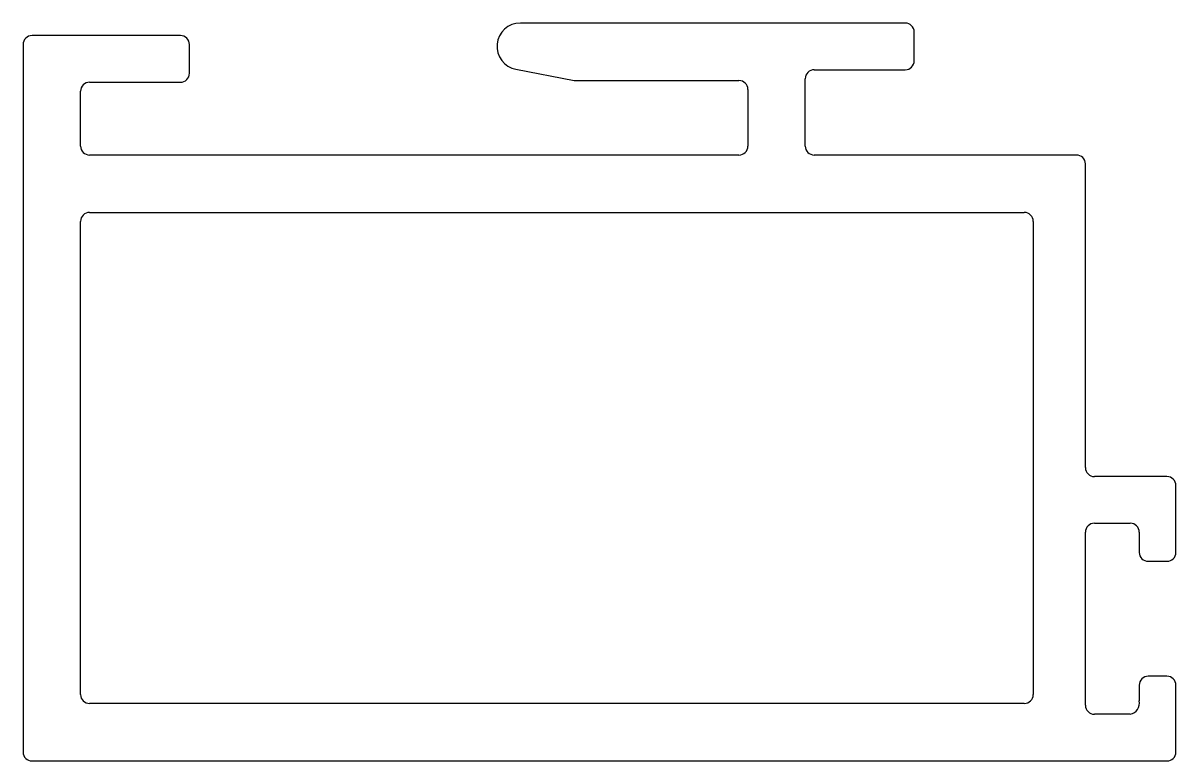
# Model space of a CAD drawing. Extents: x -14.2 to 17.9, y 6 to 26.6.
import ezdxf

# ---------------------------------------------------------------- set-up
doc = ezdxf.new("R2010")
doc.units = 0
doc.layers.get('0').update_dxf_attribs({"linetype": 'CONTINUOUS'})

msp = doc.modelspace()

# ---------------------------------------------------------------- linework, layer by layer
for p, q in [((10.34, 26.593), (-0.371, 26.593)), ((10.59, 25.543), (10.59, 26.343)), ((-14.211, 25.995), (-14.211, 6.293)), ((-9.829, 26.245), (-13.961, 26.245)), ((-9.579, 25.195), (-9.579, 25.995)), ((-0.493, 25.304), (1.125, 24.997)), ((7.558, 23.168), (7.558, 25.043)), ((7.808, 25.293), (10.34, 25.293)), ((-12.361, 24.945), (-9.829, 24.945)), ((1.172, 24.993), (5.713, 24.993)), ((5.963, 24.743), (5.963, 23.168)), ((-12.611, 23.168), (-12.611, 24.695)), ((5.713, 22.918), (-12.361, 22.918)), ((15.104, 22.918), (7.808, 22.918)), ((15.354, 14.213), (15.354, 22.668)), ((-12.361, 21.318), (13.654, 21.318)), ((-12.611, 7.893), (-12.611, 21.068)), ((13.904, 21.068), (13.904, 7.893)), ((17.624, 13.963), (15.604, 13.963)), ((17.874, 11.853), (17.874, 13.713)), ((15.604, 12.663), (16.604, 12.663)), ((15.354, 7.593), (15.354, 12.413)), ((16.854, 12.413), (16.854, 11.853)), ((17.104, 11.603), (17.624, 11.603)), ((17.624, 8.403), (17.104, 8.403)), ((16.854, 8.153), (16.854, 7.719)), ((17.874, 6.293), (17.874, 8.153)), ((13.654, 7.643), (-12.361, 7.643)), ((16.604, 7.343), (15.604, 7.343)), ((-13.961, 6.043), (17.624, 6.043))]:
    msp.add_line(p, q)
for centre, radius, start, end in [((-0.371, 25.943), 0.65, 90, 259.2565), ((10.34, 26.343), 0.25, 0, 90), ((-13.961, 25.995), 0.25, 90, 180), ((-9.829, 25.995), 0.25, 0, 90), ((10.34, 25.543), 0.25, 270, 360), ((-9.829, 25.195), 0.25, 270, 360), ((7.808, 25.043), 0.25, 90, 180), ((-12.361, 24.695), 0.25, 90, 180), ((1.172, 25.243), 0.25, 259.2565, 270), ((5.713, 24.743), 0.25, 360, 90), ((-12.361, 23.168), 0.25, 180, 270), ((5.713, 23.168), 0.25, 270, 0), ((7.808, 23.168), 0.25, 180, 270), ((15.104, 22.668), 0.25, 0, 90), ((-12.361, 21.068), 0.25, 90, 180), ((13.654, 21.068), 0.25, 0, 90), ((15.604, 14.213), 0.25, 180, 270), ((17.624, 13.713), 0.25, 0, 90), ((15.604, 12.413), 0.25, 90, 180), ((16.604, 12.413), 0.25, 0, 90), ((17.104, 11.853), 0.25, 180, 270), ((17.624, 11.853), 0.25, 270, 360), ((17.104, 8.153), 0.25, 90, 180), ((17.624, 8.153), 0.25, 360, 90), ((-12.361, 7.893), 0.25, 180, 270), ((13.654, 7.893), 0.25, 270, 360), ((16.542, 7.656), 0.319, 281.3452, 11.3452), ((15.604, 7.593), 0.25, 180, 270), ((-13.961, 6.293), 0.25, 180, 270), ((17.624, 6.293), 0.25, 270, 360)]:
    msp.add_arc(centre, radius, start, end)

doc.saveas('drawing.dxf')
